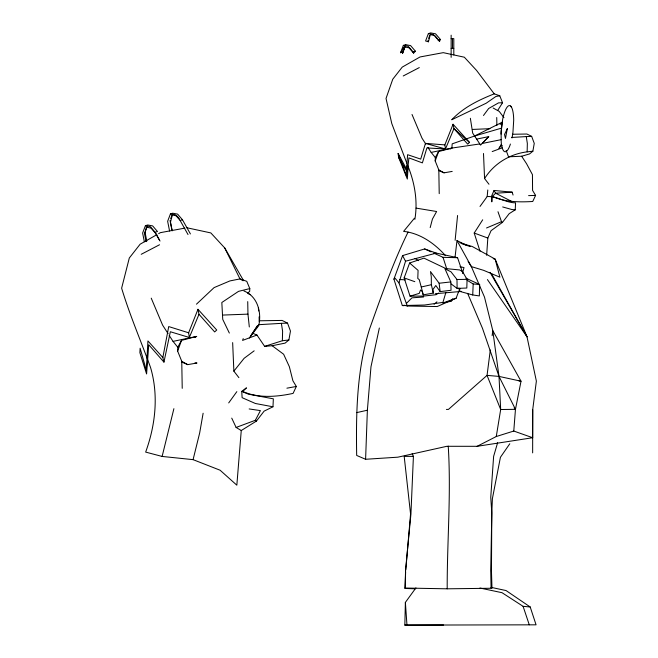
<?xml version="1.0" encoding="UTF-8"?>
<svg xmlns="http://www.w3.org/2000/svg" width="658" height="658" viewBox="0 0 658 658"><rect width="100%" height="100%" fill="white"/><g stroke="black" fill="none" stroke-linecap="round" stroke-linejoin="round"><path stroke-width="0.99" d="M509.794 443.763L500.425 457.277L492.398 498.6L491.797 512.845L491.452 571.054L491.978 588.252L447.193 588.811C447.078 541.263 451.24 493.656 448.238 446.149M408.05 232.093C392.777 263.389 381.221 296.289 369.549 329.049C356.759 369.928 355.945 412.977 356.677 455.443L365.601 459.276L397.868 457.178L446.897 446.288L477.132 446.313L532.651 437.726L532.717 409.63L536.369 381.114L527 336.773L495.178 259.129L472.304 246.528L459.81 242.753M532.717 409.63L532.651 452.877M415.264 588.811L405.089 588.441L405.567 570.034L410.929 514.046L413.413 456.372L412.163 453.559M491.098 587.364L506.051 590.547L530.208 606.98L536.064 624.82L404.834 625.1L405.377 602.399L415.93 587.874M252.442 333.145L256.957 335.054L264.648 346.363L282.364 340.737L282.603 331.245L281.385 323.349L258.446 324.707M465.938 278.202L479.641 284.495L479.353 295.927L472.724 294.965L459.712 291.371L458.815 288.056M488.968 184.256L484.568 178.557C493.961 163.636 509.687 153.972 527.14 151.858L527.346 143.518L526.285 136.593L511.43 137.464M438.532 293.098L436.073 294.702L423.875 296.051L410.049 296.158L404.135 277.915L409.613 263.003L423.958 258.133L445.91 268.604L459.703 269.953L462.516 271.598L467.065 279.362L466.818 288.023L457.121 288.41L451.141 283.935M405.089 588.441L405.624 571.876M459.712 291.371L459.81 288.303M182.225 388.343L181.756 361.291L177.635 351.101L177.775 347.251L181.509 340.4L196.66 336.419L194.941 337.406M365.601 459.276L367.378 410.214L370.98 366.753L379.345 328.013M439.223 193.641L438.812 169.904L435.193 160.947L435.316 157.575L438.598 151.554L451.898 148.066L479.814 143.938M406.973 166.022L406.554 175.999L400.574 160.042M472.724 294.965L473.184 283.968L467.131 280.267M196.471 304.185L214.097 287.604L229.905 280.925L239.973 278.91L246.766 281.328L249.801 288.591L249.67 291.387L247.449 293.229M272.971 406.792L273.35 398.83L248.354 394.15L241.749 391.387L242.119 397.671L255.378 403.486L272.971 406.792L264.121 411.127L256.431 421.079L241.256 430.538L236.839 485.185L220.109 470.223L193.082 459.646L162.123 456.438L145.657 452.095C155.469 425.027 158.775 395.384 150.534 367.444C140.935 341.009 129.749 315.141 121.631 288.188L129.305 258.01L140.121 244.208L156.859 234.659M486.649 255.271L487.825 238.056L491.049 230.695L502.449 222.388L509.202 213.653L515.23 209.853L515.568 202.853C505.566 202.771 496.897 195.969 487.175 196.553L480.019 206.439M501.026 134.109L502.169 122.256L474.591 136.009L452.169 143.855L451.898 148.066L450.154 149.062M408.092 167.14L407.335 179.042L398.592 157.344L398.115 153.47L406.554 169.155L407.598 154.688L420.709 159.104L425.463 143.395L444.849 144.883L453.049 124.247L469.524 142.441L467.69 144.118L453.946 128.631L453.049 124.247M250.682 336.279L258.676 325.718C261.868 312.558 257.591 296.264 243.945 290.984M457.573 215.503L455.13 240.293M477.132 446.313L496.272 436.525L513.775 431.039L515.461 409.334L521.021 381.212L492.784 330.612L484.502 297.112L471.367 266.605L456.989 240.581L455.023 257.426M405.797 569.844L410.559 513.972L404.193 456.372L413.413 456.372M487.175 196.553L487.784 189.965M512.146 192.161L495.622 193.222L492.34 196.38L491.806 201.841L491.485 196.323L494.026 190.466L512.146 192.161L513.059 195.039M407.532 165.076C414.598 182.118 417.995 201.003 414.869 219.336M490.309 349.941L487.052 375.381L500.68 409.515L496.272 436.525M492.135 335.695L492.784 330.612L499.003 376.409L500.68 409.515L515.461 409.334L499.003 376.409L482.462 328.268L467.599 293.336M203.125 413.24L199.662 433.005L193.082 459.646M264.648 346.363L272.149 345.73L285.103 343.114L288.887 339.989L290.466 331.081L287.513 323.103L282.093 320.43L259.351 320.791M506.166 150.476L508.494 156.793L521.646 156.242L529.542 153.939L532.873 151.2L534.255 143.378L531.664 136.371L526.91 134.026L512.541 134.257M162.839 357.533L168.719 326.574L188.632 332.792L189.331 337.48L170.348 331.747L163.941 362.114L148.749 344.751L146.586 373.95L139.874 352.647L140.129 348.205L146.339 370.38L147.927 340.934L162.839 357.533L163.941 362.114M173.893 408.676L162.123 456.438M430.184 227.61L432.429 219.056L436.616 211.506L416.078 208.109M428.374 33.624L433.268 34.561L439.56 41.339L440.399 39.447L435.58 33.838L430.653 32.9L428.374 33.624L425.586 40.969L428.432 41.791L430.324 34.644L434.996 35.647M462.5 273.111L463.997 267.576L460.032 266.679M497.629 442.686L493.623 456.372L490.753 497.3L491.806 513.01L490.728 570.346L491.082 588.013M445.91 292.391L442.735 303.034L456.126 298.23L458.897 290.844M456.126 298.23L437.183 306.546L407.286 306.028L398.962 282.899L405.525 261.218L402.589 255.6L393.92 279.132L402.326 305.542L404.135 305.69M243.213 338.607L242.572 340.408L256.957 335.054M405.04 46.447L402.49 53.553L404.382 46.833L405.682 44.662L410.6 45.599L415.42 51.217L413.619 53.109L409.054 47.845L404.382 46.833L400.566 52.73L403 52.007L405.007 46.496M177.635 351.101L181.509 340.4M435.193 160.947L438.598 151.554M147.063 226.813L145.048 232.315L146.792 241.108M170.702 218.711L172.042 215.043M428.646 38.403L429.649 35.647M145.41 225.694L150.304 226.64L155.091 232.258L157.476 231.526L152.656 225.916L147.729 224.978L145.41 225.694L142.621 233.047L144.357 241.782M190.417 233.927L182.455 219.764L177.635 214.146L172.709 213.208L170.43 213.932L167.642 221.285L169.567 230.991M400.566 52.73L403.354 45.386L405.682 44.662M188.632 332.792L197.976 309.293L216.737 330.02L214.656 331.928L198.996 314.285L197.976 309.293M189.331 337.48L198.996 314.285M272.149 345.73L283.631 354.243L289.356 366.695L292.9 380.776L296.33 386.468L293.081 393.402C276.722 396.889 258.331 398.477 242.72 391.452L246.462 387.85L241.749 391.387M521.646 156.242L526.556 163.71L532.437 174.641L532.577 190.401L535.587 195.401L532.733 201.488C519.211 202.277 504.834 202.162 492.34 196.38M452.745 298.642L451.372 301.364L446.65 301.94M231.739 418.126L236.115 427.445L255.362 420.281L260.412 410.608L249.152 408.939M497.621 110.536L502.548 102.771L499.776 95.788L494.232 93.847L476.548 70.398L464.334 57.205L443.27 52.656L420.051 56.958L402.252 67.1L392.76 79.223L386.024 98.461L391.806 123.622L406.833 163.217M480.003 251.208L474.204 233.039L482.692 219.797M250.501 336.23L257.681 325.455L249.333 338.015M498.813 148.412L501.034 145.089M228.696 402.918L236.839 391.65M483.482 115.495L488.655 108.504L498.558 102.862L502.548 102.771M499.562 147.631L501.412 145.188M238.887 377.643L233.87 371.145L244.126 358.306L254.161 350.829M414.417 218.242L403.601 231.377C420.191 233.228 434.601 243.444 445.474 255.625M488.368 136.889L480.595 145.122L472.674 133.097L470.363 118.284M500.105 124.452L502.169 122.256M406.266 303.552L411.949 297.844L423.587 296.988M434.099 304.21L436.92 301.833M393.92 279.132L395.055 278.202L398.962 282.899M158.627 233.656L160.387 232.652L184.882 228.12M403.222 75.974L419.294 67.593M141.215 254.309L159.524 244.768M494.232 93.847C478.654 100.024 463.471 107.402 451.733 119.764L486.18 103.224L495.885 96.487L499.776 95.788M486.542 227.981L501.511 221.688L502.449 222.388M492.2 151.562L502.128 147.869M438.055 40.179L440.399 39.447M170.43 213.932L175.324 214.87L180.111 220.488L182.455 219.764M403.354 45.386L408.248 46.323L413.035 51.941L415.42 51.217M402.589 255.6L424.64 248.946L436.27 253.108L457.573 257.714L462.796 273.152M410.049 296.158L419.236 293.394L420.536 289.997L422.173 291.42L423.234 294.858L433.285 293.09L432.956 289.495L435.802 285.514L440.144 291.609L451.034 290.285L450.829 281.92L444.973 268.809L450.993 271.82L456.981 279.486L457.121 288.41M474.591 136.009L501.396 128.162M405.525 261.218L436.27 253.108M249.801 288.591L238.525 291.362L221.828 302.499L222.741 319.377L229.346 333.071M409.613 263.003L418.085 270.372L417.781 278.449L419.228 279.617L421.252 287.003L431.344 284.708L431.303 276.878L430.48 271.581L439.133 283.244L440.144 291.609M402.326 305.542L424.517 305.024L442.801 302.425M356.677 412.624L367.378 410.214M427.93 147.392L431.163 152.417L451.898 148.066M169.196 335.399L173.046 341.379L196.66 336.419M476.639 139.109L488.828 136.609L482.158 143.469L501.083 139.677M286.904 388.179L296.33 386.468M438.705 170.529L444.043 172.832L452.194 171.409M181.641 362.007L187.719 364.631L196.997 363.01L194.949 362.879M527.14 151.858L532.873 151.2M282.364 340.737L288.887 339.989M439.133 283.244L450.829 281.92M435.234 293.715L461.48 291.412M472.354 129.445L489.914 128.688M222.906 315.059L247.959 314.137L249.316 326.968M526.285 136.593L531.664 136.371M281.385 323.349L287.513 323.103M528.58 195.623L535.587 195.401M456.981 279.486L467.065 279.362M446.404 409.432L448.452 409.408L487.052 375.381L499.003 376.409L521.021 381.212L519.022 380.875M404.834 625.1L443.582 625.01M451.141 38.633L453.806 38.633L453.806 54.927M451.141 48.388L453.806 48.388M405.131 588.038L447.193 588.811M433.836 253.133L443.023 257.327L457.573 257.714M399.447 279.527L405.32 279.831M473.184 283.968L479.641 284.495M479.912 588.022L502.005 592.693L523.094 606.331L530.208 606.98M515.23 209.853L511.817 209.515L502.679 206.949M177.051 215.964L172.38 214.952L170.488 222.1L172.223 230.818M186.839 227.75L210.831 232.924L224.74 247.959L243.394 280.349M493.229 258.684L495.178 259.129L499.891 277.191L483.63 270.339L471.367 266.605L468.101 261.547M403.889 305.18L407.286 306.028M425.463 143.395L445.466 148.988L453.946 128.631L469.524 142.441M461.636 243.608L470.157 246.577M404.135 277.915L414.811 281.673M513.775 431.039L532.651 437.726M474.204 233.039L487.825 238.056M248.757 293.994L250.566 294.669M500.508 145.04L502.235 145.772M424.64 248.946L431.08 251.882M456.989 240.581L465.979 245.047M511.587 201.389L495.622 193.222L494.026 190.466M493.122 108.002L499.225 111.408L503.946 117.626M438.812 169.904L444.043 172.832M181.756 361.291L187.719 364.631M243.115 280.76L239.973 278.91L224.74 247.959M236.115 427.445L241.256 430.538M415.042 258.471L418.521 260.65M255.362 420.281L256.431 421.079M514.169 407.796L515.461 409.334M431.163 152.417L435.316 157.575M173.046 341.379L177.775 347.251M435.563 36.363L437.282 38.493M438.425 39.916L439.56 41.339M177.619 216.671L179.338 218.81M487.43 279.584L527 336.773L491.526 273.744M425.775 144.036L422 138.164L412.015 114.476M168.103 333.688L162.608 325.151L151.233 298.164M398.592 157.344L407.335 172.19L408.914 157.887L422.387 162.896L426.894 147.935L445.466 148.988L444.849 144.883M490.054 272.363L527 336.773M180.111 220.488L188.015 234.552M155.091 232.258L160.034 241.042M159.524 240.269L155.675 233.417L151.11 228.161L146.438 227.15L144.546 233.87L146.084 241.618M413.035 51.941L413.619 53.109M398.115 153.47L399.875 158.167M497.983 211.728L501.511 221.688M523.094 606.331L529.262 624.787M443.023 257.327L446.798 269.064M427.971 40.237L428.432 41.791M421.252 287.003L423.234 294.858M431.344 284.708L433.285 293.09M170.027 220.545L171.968 230.316M258.355 307.977L258.676 310.954M405.377 602.399L406.965 625.1M483.498 153.495L484.568 178.557M232.652 342.612L233.87 371.145M496.732 117.502L496.88 125.505M259.129 316.852L259.219 321.696M247.729 301.611L247.959 314.137M452.474 38.633L452.474 48.388M451.141 35.187L451.141 57.345M511.982 137.966A23.194 5.996 -84.4 0 0 512.952 132.184L513.701 120.299A23.194 5.996 -84.4 0 0 509.555 105.584A23.194 5.996 -84.4 0 0 502.654 119.361L501.1 131.181L501.215 142.317A23.194 5.996 -84.4 0 0 510.411 144.044M510.501 106.086A22.8 3.224 -82 0 1 511.217 106.991M507.318 128.664L505.476 138.435L504.53 134.52L507.318 128.664"/></g></svg>
